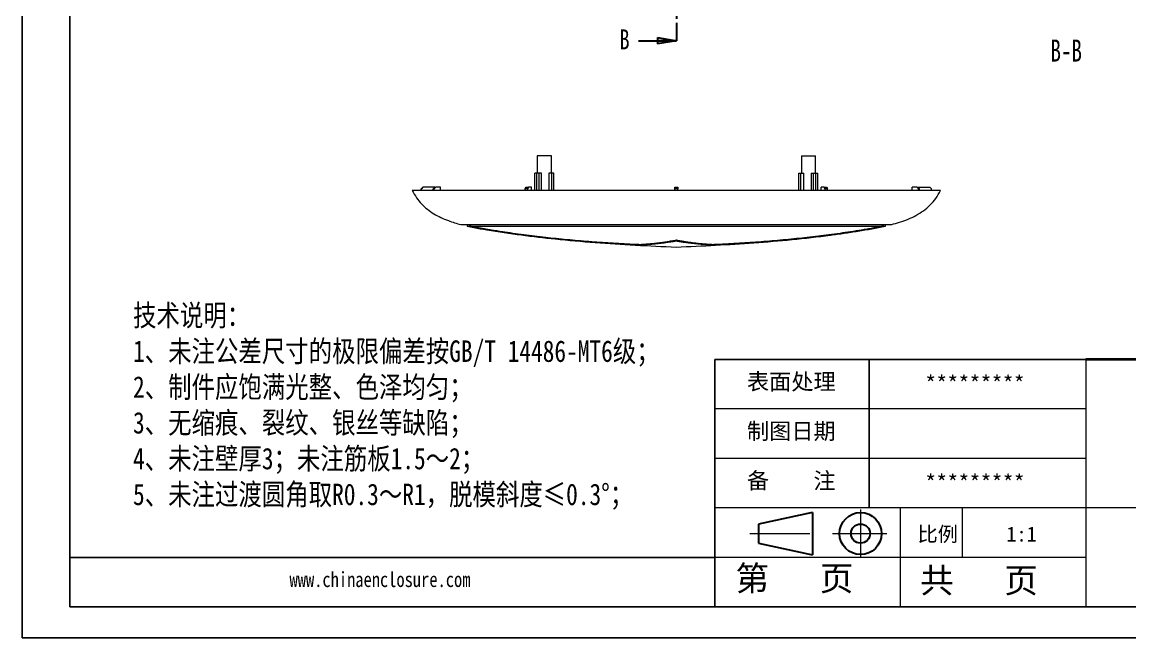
# Model space of a CAD drawing. Header units: inches. Extents: x 2104 to 3832, y 410 to 823.
# Drawn here: x 2104.1 to 2456.3, y 409.8 to 605.5 of the extents above; entities that cross this region are included whole.
import ezdxf

# ---------------------------------------------------------------- set-up
doc = ezdxf.new("R2010")
doc.units = ezdxf.units.IN
doc.linetypes.add('CENTER2', pattern=[28.575, 19.05, -3.175, 3.175, -3.175])
doc.linetypes.add('PHANTOM', pattern=[12.7, 6.35, -1.27, 1.27, -1.27, 1.27, -1.27])
doc.layers.add('文字', color=81, linetype='Continuous')
for name, color, linetype, lineweight in [('粗实线', 7, 'Continuous', 30), ('细实线', 3, 'Continuous', 9), ('细点划线', 2, 'CENTER2', 9)]:
    doc.layers.add(name, color=color, linetype=linetype, lineweight=lineweight)
doc.styles.add('SLDTEXTSTYLE0', font='TXT', dxfattribs={"width": 0.75})
doc.styles.add('SLDTEXTSTYLE3', font='TXT', dxfattribs={"width": 0.7})
doc.styles.get("Standard").update_dxf_attribs({"font": 'txt', "bigfont": 'gbcbig.shx'})
doc.styles.add('宋体', font='', dxfattribs={"width": 0.8, "height": 3.5})
doc.styles.get('宋体').set_extended_font_data('SimSun')

# ---------------------------------------------------------------- blocks, each defined once
blk = doc.blocks.new('_CLOSED')
at = {"color": 0, "linetype": 'ByBlock', "lineweight": -2}
for p, q in [((-1, 0.166667), (0, 0)), ((-1, 0.166667), (-1, -0.166667)), ((0, 0), (-1, -0.166667)), ((0, 0), (-1, 0))]:
    blk.add_line(p, q, dxfattribs=at)

msp = doc.modelspace()

# ---------------------------------------------------------------- linework, layer by layer
for p, q in [((2104.15, 822.657), (2104.15, 409.797)), ((2119.259, 812.827), (2119.259, 419.627)), ((2104.15, 600.936), (2104.15, 409.797)), ((2442.302, 498.267), (2324.342, 498.267)), ((2324.342, 419.627), (2324.342, 498.267)), ((2373.492, 451.083), (2373.492, 498.267)), ((2324.342, 435.355), (2119.259, 435.355)), ((2119.259, 419.627), (2678.222, 419.627)), ((2104.15, 409.797), (2688.052, 409.797)), ((2104.15, 409.797), (2374.475, 409.797))]:
    msp.add_line(p, q)
at = {"color": 1, "linetype": 'PHANTOM', "lineweight": 30}
msp.add_line((2312.159, 783.057), (2312.159, 599.575), dxfattribs=at)
at = {"color": 7, "linetype": 'Continuous', "lineweight": 30}
msp.add_line((2300.159, 599.575), (2312.159, 599.575), dxfattribs=at)
at = {"color": 7, "linetype": 'Continuous', "lineweight": 15}
for p, q in [((2267.909, 562.975), (2267.909, 557.475)), ((2272.409, 562.975), (2267.909, 562.975)), ((2272.409, 557.475), (2272.409, 562.975)), ((2351.909, 562.975), (2351.909, 557.475)), ((2351.909, 562.975), (2356.409, 562.975)), ((2356.409, 557.475), (2356.409, 562.975)), ((2267.131, 551.975), (2267.131, 557.475)), ((2267.768, 557.475), (2267.131, 557.475)), ((2268.577, 557.475), (2267.768, 557.475)), ((2267.768, 551.975), (2267.768, 557.475)), ((2268.577, 551.975), (2268.577, 557.475)), ((2269.274, 557.475), (2268.577, 557.475)), ((2269.274, 551.975), (2269.274, 557.475)), ((2271.64, 557.475), (2271.64, 551.975)), ((2272.599, 557.475), (2271.64, 557.475)), ((2273.187, 557.475), (2272.599, 557.475)), ((2272.599, 551.975), (2272.599, 557.475)), ((2273.187, 551.975), (2273.187, 557.475)), ((2351.131, 551.975), (2351.131, 557.475)), ((2351.131, 557.475), (2351.719, 557.475)), ((2351.719, 551.975), (2351.719, 557.475)), ((2351.719, 557.475), (2352.678, 557.475)), ((2352.678, 551.975), (2352.678, 557.475)), ((2355.044, 557.475), (2355.044, 551.975)), ((2355.044, 557.475), (2355.741, 557.475)), ((2355.741, 551.975), (2355.741, 557.475)), ((2355.741, 557.475), (2356.55, 557.475)), ((2356.55, 551.975), (2356.55, 557.475)), ((2356.55, 557.475), (2357.187, 557.475)), ((2357.187, 551.975), (2357.187, 557.475)), ((2231.063, 552.475), (2231.563, 552.975)), ((2231.576, 552.975), (2231.076, 552.475)), ((2231.563, 552.975), (2231.576, 552.975)), ((2235.352, 552.975), (2231.576, 552.975)), ((2234.877, 552.475), (2235.352, 552.975)), ((2235.661, 552.975), (2235.186, 552.475)), ((2235.352, 552.975), (2235.661, 552.975)), ((2237.18, 552.975), (2235.661, 552.975)), ((2237.18, 551.975), (2237.18, 552.975)), ((2264.087, 552.475), (2264.381, 552.975)), ((2264.381, 552.975), (2265.19, 552.975)), ((2265.19, 552.975), (2264.896, 552.475)), ((2266.128, 552.975), (2265.19, 552.975)), ((2266.128, 551.975), (2266.128, 552.975)), ((2311.659, 552.475), (2311.659, 552.975)), ((2311.659, 552.975), (2312.659, 552.975)), ((2312.659, 552.975), (2312.659, 552.475)), ((2358.189, 551.975), (2358.189, 552.975)), ((2359.128, 552.975), (2358.189, 552.975)), ((2359.422, 552.475), (2359.128, 552.975)), ((2359.128, 552.975), (2359.937, 552.975)), ((2359.937, 552.975), (2360.231, 552.475)), ((2387.138, 551.975), (2387.138, 552.975)), ((2388.657, 552.975), (2387.138, 552.975)), ((2389.132, 552.475), (2388.657, 552.975)), ((2388.657, 552.975), (2388.966, 552.975)), ((2388.966, 552.975), (2389.441, 552.475)), ((2388.966, 552.975), (2392.742, 552.975)), ((2393.242, 552.475), (2392.742, 552.975)), ((2392.742, 552.975), (2392.755, 552.975)), ((2392.755, 552.975), (2393.255, 552.475)), ((2396.159, 551.975), (2228.159, 551.975)), ((2231.076, 552.475), (2231.063, 552.475)), ((2231.063, 551.975), (2231.063, 552.475)), ((2231.076, 551.975), (2231.076, 552.475)), ((2234.877, 551.975), (2234.877, 552.475)), ((2235.186, 552.475), (2234.877, 552.475)), ((2235.186, 551.975), (2235.186, 552.475)), ((2264.087, 551.975), (2264.087, 552.475)), ((2264.896, 552.475), (2264.087, 552.475)), ((2264.896, 551.975), (2264.896, 552.475)), ((2312.659, 552.475), (2311.659, 552.475)), ((2311.659, 551.975), (2311.659, 552.475)), ((2312.659, 551.975), (2312.659, 552.475)), ((2360.231, 552.475), (2359.422, 552.475)), ((2359.422, 551.975), (2359.422, 552.475)), ((2360.231, 551.975), (2360.231, 552.475)), ((2389.132, 551.975), (2389.132, 552.475)), ((2389.441, 552.475), (2389.132, 552.475)), ((2389.441, 551.975), (2389.441, 552.475)), ((2393.242, 551.975), (2393.242, 552.475)), ((2393.255, 552.475), (2393.242, 552.475)), ((2393.255, 551.975), (2393.255, 552.475)), ((2243.659, 541.145), (2380.659, 541.145)), ((2245.768, 541.145), (2245.659, 540.661)), ((2245.659, 540.661), (2246.415, 540.661)), ((2246.523, 541.145), (2246.415, 540.661)), ((2246.858, 541.145), (2246.751, 540.661)), ((2246.751, 540.661), (2377.567, 540.661)), ((2377.46, 541.145), (2377.567, 540.661)), ((2377.795, 541.145), (2377.903, 540.661)), ((2377.903, 540.661), (2378.659, 540.661)), ((2378.659, 540.661), (2378.55, 541.145)), ((2312.159, 536.257), (2312.159, 535.85))]:
    msp.add_line(p, q, dxfattribs=at)
at = {"color": 8, "linetype": 'Continuous', "lineweight": 15}
for p, q in [((2299.801, 534.775), (2299.804, 534.853)), ((2324.514, 534.853), (2324.517, 534.775))]:
    msp.add_line(p, q, dxfattribs=at)
at = {"color": 8, "linetype": 'Continuous', "lineweight": 15, "flags": 128}
for points in [[(2302.5, 534.999), (2302.497, 534.93), (2302.489, 534.731)], [(2321.829, 534.731), (2321.821, 534.931), (2321.818, 534.999)]]:
    msp.add_lwpolyline(points, dxfattribs=at)
at = {"color": 7, "linetype": 'Continuous', "lineweight": 15}
for points, knots in [([(2228.159, 551.975), (2228.592, 551.19), (2229.44, 549.656), (2231.109, 547.66), (2232.984, 545.957), (2235.062, 544.529), (2237.303, 543.334), (2240.152, 542.167), (2242.299, 541.453), (2243.663, 541.146), (2243.682, 541.141)], [0, 0, 0, 0, 0.1372024, 0.2684042, 0.3967968, 0.5248314, 0.6541456, 0.785615, 0.996899, 1, 1, 1, 1]), ([(2380.59, 541.176), (2381.439, 541.39), (2383.215, 541.835), (2385.811, 542.804), (2388.359, 544.002), (2390.722, 545.481), (2392.853, 547.281), (2394.741, 549.432), (2395.679, 551.114), (2396.159, 551.975)], [0, 0, 0, 0, 0.1339789, 0.2801497, 0.423482, 0.5647322, 0.7057137, 0.8494277, 1, 1, 1, 1]), ([(2245.718, 540.681), (2246.39, 540.524), (2248.438, 540.046), (2254.17, 539.099), (2262.794, 537.771), (2274.276, 536.432), (2286.345, 535.378), (2299.187, 534.574), (2307.802, 534.176), (2312.159, 533.975)], [0, 0, 0, 0, 0.0309643, 0.0943668, 0.260609, 0.4225822, 0.6129851, 0.804262, 1, 1, 1, 1]), ([(2299.801, 534.775), (2299.263, 534.8), (2297.567, 534.878), (2294.715, 535.029), (2291.245, 535.236), (2286.62, 535.543), (2280.844, 535.99), (2275.123, 536.526), (2270.514, 537.02), (2267.105, 537.418), (2263.608, 537.86), (2260.204, 538.326), (2256.722, 538.839), (2253.978, 539.272), (2251.884, 539.619), (2250.516, 539.854), (2249.146, 540.102), (2247.777, 540.367), (2246.869, 540.563), (2246.415, 540.661)], [0, 0, 0, 0, 0.0300748, 0.0947366, 0.1593991, 0.224061, 0.3533843, 0.4827071, 0.5446933, 0.6120306, 0.6742769, 0.7413537, 0.8038017, 0.8706773, 0.896386, 0.9222255, 0.9481422, 0.9740837, 1, 1, 1, 1]), ([(2246.751, 540.661), (2247.026, 540.602), (2247.577, 540.482), (2248.406, 540.314), (2249.237, 540.153), (2250.069, 539.999), (2250.901, 539.85), (2251.733, 539.707), (2252.563, 539.568), (2254.263, 539.288), (2256.763, 538.893), (2260.144, 538.395), (2263.453, 537.941), (2266.847, 537.509), (2270.162, 537.119), (2274.639, 536.634), (2280.199, 536.106), (2285.811, 535.665), (2290.304, 535.361), (2293.675, 535.157), (2296.392, 535.012), (2298.435, 534.914), (2299.353, 534.873), (2299.802, 534.853)], [0, 0, 0, 0, 0.01582354, 0.03166449, 0.0475122, 0.06335557, 0.07918313, 0.09498312, 0.11074357, 0.12645253, 0.19174849, 0.25290294, 0.31837018, 0.37935337, 0.4450346, 0.50580409, 0.63225399, 0.75870433, 0.82192963, 0.88515528, 0.94838062, 0.97477043, 1, 1, 1, 1]), ([(2312.159, 533.975), (2316.321, 534.167), (2324.55, 534.546), (2336.814, 535.299), (2348.987, 536.32), (2358.536, 537.417), (2365.515, 538.386), (2369.919, 539.065), (2374.291, 539.766), (2377.173, 540.36), (2378.58, 540.65)], [0, 0, 0, 0, 0.1870377, 0.3698622, 0.5515883, 0.7354275, 0.801262, 0.8679181, 0.9355233, 1, 1, 1, 1]), ([(2324.516, 534.853), (2324.965, 534.873), (2325.884, 534.914), (2327.928, 535.012), (2330.647, 535.157), (2334.019, 535.361), (2338.514, 535.665), (2344.127, 536.107), (2349.687, 536.635), (2354.162, 537.12), (2357.474, 537.509), (2360.866, 537.941), (2364.173, 538.395), (2367.552, 538.893), (2370.217, 539.314), (2372.25, 539.65), (2373.581, 539.878), (2374.913, 540.12), (2376.243, 540.377), (2377.126, 540.566), (2377.567, 540.661)], [0, 0, 0, 0, 0.0252461, 0.0516538, 0.1149105, 0.1781642, 0.241418, 0.3679195, 0.494346, 0.5550776, 0.6207163, 0.6816531, 0.747069, 0.8081912, 0.8734522, 0.89863, 0.9239219, 0.9492789, 0.9746534, 1, 1, 1, 1]), ([(2377.903, 540.661), (2377.619, 540.599), (2377.052, 540.476), (2376.198, 540.302), (2375.343, 540.136), (2374.486, 539.977), (2373.63, 539.825), (2372.774, 539.677), (2371.92, 539.534), (2370.169, 539.245), (2367.596, 538.839), (2364.114, 538.326), (2360.71, 537.86), (2357.213, 537.418), (2353.804, 537.02), (2349.195, 536.526), (2343.474, 535.99), (2337.698, 535.543), (2333.073, 535.236), (2329.603, 535.029), (2326.751, 534.878), (2325.055, 534.8), (2324.517, 534.775)], [0, 0, 0, 0, 0.0161926, 0.032402, 0.0486165, 0.0648239, 0.0810115, 0.0971663, 0.1132751, 0.1293253, 0.1962005, 0.2586483, 0.3257248, 0.3879716, 0.455308, 0.517295, 0.6466175, 0.7759405, 0.8406023, 0.9052648, 0.9699274, 1, 1, 1, 1]), ([(2300.698, 534.84), (2300.913, 534.851), (2301.346, 534.873), (2302.003, 534.915), (2302.675, 534.965), (2303.369, 535.022), (2304.089, 535.089), (2305.068, 535.188), (2306.275, 535.326), (2307.741, 535.519), (2309.188, 535.734), (2310.674, 535.979), (2311.65, 536.162), (2312.159, 536.257)], [0, 0, 0, 0, 0.05607752, 0.1131783, 0.17169102, 0.23192914, 0.29474253, 0.35994152, 0.48795157, 0.61050033, 0.7439767, 0.86671663, 1, 1, 1, 1]), ([(2312.159, 535.85), (2311.851, 535.798), (2311.253, 535.697), (2310.379, 535.561), (2309.356, 535.411), (2308.205, 535.257), (2306.894, 535.099), (2305.6, 534.963), (2304.287, 534.847), (2303.25, 534.773), (2302.65, 534.74), (2302.489, 534.731)], [0, 0, 0, 0, 0.0955045, 0.1859649, 0.2714341, 0.4130256, 0.5428676, 0.6785843, 0.8143009, 0.9500174, 1, 1, 1, 1]), ([(2312.159, 536.257), (2312.418, 536.208), (2312.927, 536.111), (2313.674, 535.978), (2314.392, 535.856), (2315.369, 535.698), (2316.577, 535.519), (2318.043, 535.326), (2319.25, 535.188), (2320.229, 535.089), (2321.173, 535.002), (2322.299, 534.912), (2323.187, 534.863), (2323.62, 534.84)], [0, 0, 0, 0, 0.0679749, 0.1332843, 0.1959574, 0.2560249, 0.3894991, 0.5120461, 0.640058, 0.7052569, 0.7680703, 0.8868214, 1, 1, 1, 1]), ([(2321.829, 534.731), (2321.668, 534.74), (2321.068, 534.773), (2320.031, 534.847), (2318.718, 534.963), (2317.424, 535.099), (2316.113, 535.257), (2314.818, 535.431), (2313.488, 535.628), (2312.614, 535.774), (2312.159, 535.85)], [0, 0, 0, 0, 0.0499954, 0.1857101, 0.3214249, 0.4571398, 0.5869802, 0.7285698, 0.8586399, 1, 1, 1, 1]), ([(2302.489, 534.731), (2302.364, 534.725), (2302.208, 534.721), (2301.927, 534.719), (2301.826, 534.719), (2301.612, 534.72), (2301.5, 534.721), (2301.148, 534.727), (2300.89, 534.734), (2300.359, 534.751), (2300.081, 534.762), (2299.801, 534.775)], [0, 0, 0, 0, 0.25, 0.25, 0.375, 0.375, 0.5, 0.5, 0.75, 0.75, 1, 1, 1, 1]), ([(2299.802, 534.853), (2299.895, 534.849), (2299.986, 534.846), (2300.164, 534.84), (2300.25, 534.838), (2300.485, 534.835), (2300.615, 534.836), (2300.698, 534.84)], [0, 0, 0, 0, 0.25, 0.25, 0.5, 0.5, 1, 1, 1, 1]), ([(2324.517, 534.775), (2324.237, 534.762), (2323.964, 534.751), (2323.564, 534.738), (2323.431, 534.734), (2323.178, 534.728), (2323.056, 534.725), (2322.703, 534.719), (2322.485, 534.718), (2322.113, 534.721), (2321.954, 534.725), (2321.829, 534.731)], [0, 0, 0, 0, 0.25, 0.25, 0.375, 0.375, 0.5, 0.5, 0.75, 0.75, 1, 1, 1, 1]), ([(2323.62, 534.84), (2323.662, 534.838), (2323.714, 534.837), (2323.838, 534.836), (2323.91, 534.836), (2324.145, 534.84), (2324.329, 534.845), (2324.516, 534.853)], [0, 0, 0, 0, 0.25, 0.25, 0.5, 0.5, 1, 1, 1, 1])]:
    msp.add_open_spline(points, degree=3, knots=knots, dxfattribs=at)
at = {"layer": '粗实线', "color": 7, "lineweight": 40}
msp.add_line((2678.222, 498.267), (2442.302, 498.267), dxfattribs=at)
at = {"layer": '粗实线', "color": 7}
for p, q in [((2355.426, 449.612), (2338.241, 445.969)), ((2355.426, 449.612), (2355.426, 436.144)), ((2338.241, 445.969), (2338.241, 439.892)), ((2338.241, 439.892), (2355.426, 436.144))]:
    msp.add_line(p, q, dxfattribs=at)
for radius in [6.681, 3.039]:
    msp.add_circle((2370.721, 442.931), radius, dxfattribs=at)
at = {"layer": '细实线', "color": 7}
for p, q in [((2442.302, 498.267), (2442.302, 419.627)), ((2442.302, 482.539), (2324.342, 482.539)), ((2442.302, 466.811), (2324.342, 466.811)), ((2678.222, 451.083), (2324.342, 451.083)), ((2383.322, 451.083), (2383.322, 419.627)), ((2402.982, 451.083), (2402.982, 435.355)), ((2442.302, 435.355), (2324.342, 435.355))]:
    msp.add_line(p, q, dxfattribs=at)
at = {"layer": '细点划线', "color": 7}
for p, q in [((2370.721, 450.622), (2370.721, 435.355)), ((2335.501, 442.931), (2356.742, 442.931)), ((2361.785, 442.931), (2379.054, 442.931))]:
    msp.add_line(p, q, dxfattribs=at)

# ---------------------------------------------------------------- block references
at = {"color": 7, "linetype": 'Continuous', "lineweight": 30, "xscale": 6, "yscale": 6}
msp.add_blockref('_CLOSED', (2312.159, 599.575), dxfattribs=at)

# ---------------------------------------------------------------- texts
at = {"color": 7, "linetype": 'Continuous', "insert": (2294.053, 603.166), "char_height": 6.35, "attachment_point": 1, "style": 'SLDTEXTSTYLE0'}
msp.add_mtext('B', dxfattribs=at)
at = {"color": 0, "linetype": 'Continuous', "lineweight": 0, "insert": (2436.123, 599.936), "char_height": 7, "attachment_point": 2, "style": 'SLDTEXTSTYLE3'}
msp.add_mtext('B-B', dxfattribs=at)
at = {"char_height": 5.17242, "width": 2939.74597, "attachment_point": 1}
for s, insert in [('{\\fSimHei|b0|i0|c134|p49;表面处理}', (2334.599, 493.804)), ('{\\fSimHei|b0|i0|c134|p49;*********}', (2391.251, 493.139)), ('{\\fSimHei|b0|i0|c134|p49;制图日期}', (2334.599, 478.076)), ('{\\fSimHei|b0|i0|c134|p49;备    注}', (2334.599, 462.348)), ('{\\fSimHei|b0|i0|c134|p49;*********}', (2391.251, 461.683))]:
    msp.add_mtext(s, dxfattribs=dict(at, insert=insert))
at = {"layer": '文字', "color": 0, "attachment_point": 1, "style": '宋体'}
for s, insert, char_height, width in [('{\\H1.111x;技术说明：\\P1、未注公差尺寸的极限偏差按GB/T 14486-MT6级；\\P2、制件应饱满光整、色泽均匀；\\P3、无缩痕、裂纹、银丝等缺陷；\\P4、未注壁厚3；未注筋板1.5～2；\\P5、未注过渡圆角取R0.3～R1，脱模斜度≤0.3%%D；}', (2139.403, 515.697), 6.14375, 223.77603), ('www.chinaenclosure.com', (2189.153, 430.753), 4.80578, 84.43291)]:
    msp.add_mtext(s, dxfattribs=dict(at, insert=insert, char_height=char_height, width=width))
at = {"layer": '细实线', "color": 7, "attachment_point": 1}
for s, insert, char_height, width in [('{\\fSimSun|b0|i0|c134|p54;比例}', (2388.826, 445.127), 4.7184, 20.71231), ('{\\fSimSun|b0|i0|c134|p54;1:1}', (2417.088, 445.127), 4.7184, 20.71231), ('{\\fSimSun|b0|i0|c134|p54;第   页}', (2330.959, 432.652), 7.864, 58.98), ('{\\fSimSun|b0|i0|c134|p54; 共   页}', (2384.284, 431.984), 7.864, 58.98)]:
    msp.add_mtext(s, dxfattribs=dict(at, insert=insert, char_height=char_height, width=width))

doc.saveas('drawing.dxf')
